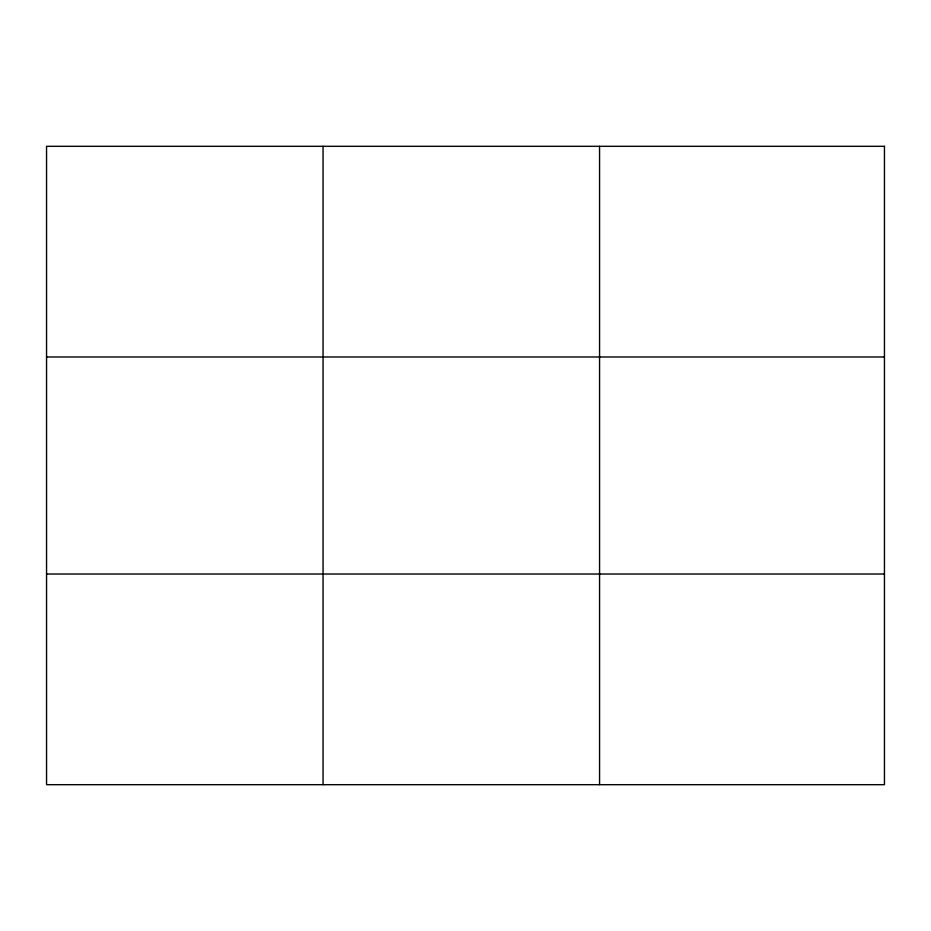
<?xml version="1.0" encoding="UTF-8"?>
<svg xmlns="http://www.w3.org/2000/svg" width="931" height="931" viewBox="0 0 931 931"><rect width="100%" height="100%" fill="white"/><g stroke="black" fill="none" stroke-linecap="round" stroke-linejoin="round"><path stroke-width="1.4" d="M323.057 784.682L323.057 146.318M599.564 784.682L599.564 146.318M46.55 356.98L884.45 356.98M46.55 574.02L884.45 574.02M884.45 146.318L884.45 784.682L46.55 784.682L46.55 146.318L884.45 146.318"/></g></svg>
